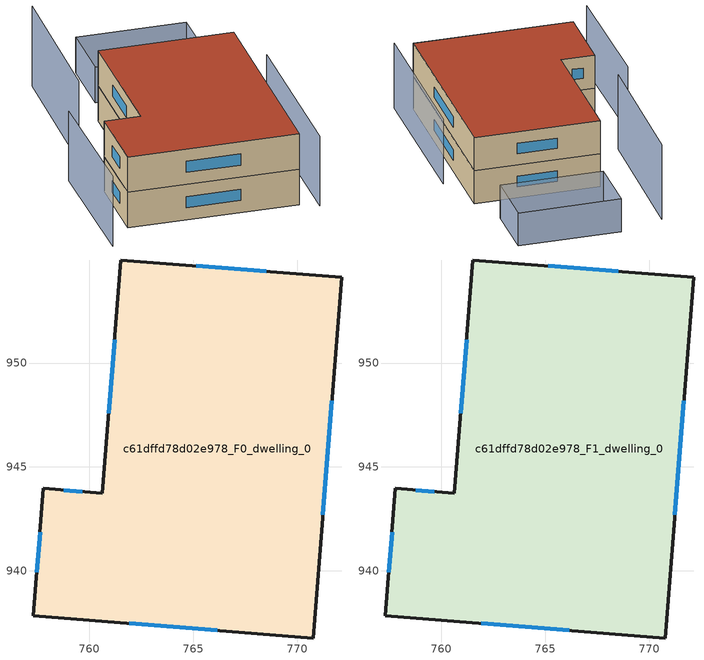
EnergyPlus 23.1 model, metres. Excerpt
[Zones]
c61dffd78d02e978_F0_dwelling_0
 floor ground (EU_floor_Construction): 772.14,954.12 770.77,936.77 757.31,937.83 757.79,943.96 760.63,943.74 761.52,954.96 z0
 wall outside (EU_wall_Construction): 761.52,954.96 760.63,943.74 757.79,943.96 757.31,937.83 770.77,936.77 772.14,954.12 761.52,954.96 z0:3
 window (EU_Window_Construction): 761.22,951.12 760.94,947.58 / 768.5,954.41 765.15,954.67 / 771.24,942.71 771.67,948.18 / 761.92,937.47 766.16,937.13 / 757.63,941.86 757.47,939.93 / 759.66,943.81 758.77,943.89 z1.03:1.97
c61dffd78d02e978_F1_dwelling_0
 floor to c61dffd78d02e978_F0_dwelling_0 (EU_floor_Construction): 772.14,954.12 770.77,936.77 757.31,937.83 757.79,943.96 760.63,943.74 761.52,954.96 z3
 wall outside (EU_wall_Construction): 761.52,954.96 760.63,943.74 757.79,943.96 757.31,937.83 770.77,936.77 772.14,954.12 761.52,954.96 z3:6
 window (EU_Window_Construction): 761.22,951.12 760.94,947.58 / 768.5,954.41 765.15,954.67 / 771.24,942.71 771.67,948.18 / 761.92,937.47 766.16,937.13 / 757.63,941.86 757.47,939.93 / 759.66,943.81 758.77,943.89 z4.03:4.97
 roof outside (EU_roof_Construction): 770.77,936.77 772.14,954.12 761.52,954.96 760.63,943.74 757.79,943.96 757.31,937.83 z6
shading: 772.13,936.02 773.19,949.94 / 755.92,946.61 755.22,935.44 z0:5.9; 771.07,957.27 762.39,957.93 / 762.39,957.93 762.78,963.02 / 762.78,963.02 771.45,962.36 / 771.45,962.36 771.07,957.27 z0:3; 758.92,962.13 757.8,949.34 z0:6.8
[Building]
EU S2 Campaign: North Axis=0; Terrain=City; Solar Distribution=FullExterior
[Site:Location]
Cape.Town.Intl.AP: Latitude=-33.965; Longitude=18.602; Time Zone=2; Elevation=46
[SizingPeriod:WeatherFileDays]
AnnualSizingPeriod: Begin Month=1; Begin Day of Month=1; End Month=12; End Day of Month=31; Day of Week for Start Day=Monday; Use Weather File Daylight Saving Period=No; Use Weather File Rain and Snow Indicators=No
[MATERIAL]
EU_InternalMass_Material: Roughness=MediumRough; Thickness=0.1; Conductivity=1; Density=1800; Specific Heat=900; Thermal Absorptance=0.9; Solar Absorptance=0.7; Visible Absorptance=0.7
[MATERIAL:NOMASS] Roughness=MediumRough; Thermal Absorptance=0.9; Solar Absorptance=0.7; Visible Absorptance=0.7
Name | Thermal Resistance
EU_wall_NoMass | 0.493876
EU_roof_NoMass | 0.449382
EU_floor_NoMass | 1.25
[WINDOWMATERIAL:SIMPLEGLAZINGSYSTEM]
EU_Window_SimpleGlazing: UFactor=4.4; Solar Heat Gain Coefficient=0.85; Visible Transmittance=0.85
[CONSTRUCTION]
EU_wall_Construction: EU_wall_NoMass
EU_roof_Construction: EU_roof_NoMass
EU_floor_Construction: EU_floor_NoMass
EU_Window_Construction: EU_Window_SimpleGlazing
EU_InternalMass_Construction: EU_InternalMass_Material
[ZONE] Type=1; Multiplier=1; Ceiling Height=autocalculate; Volume=608.857; Floor Area=autocalculate; Part of Total Floor Area=Yes
c61dffd78d02e978_F0_dwelling_0; c61dffd78d02e978_F1_dwelling_0
[INTERNALMASS] Construction=EU_InternalMass_Construction; Surface Area=202.953
Name | Zone or ZoneList
c61dffd78d02e978_F0_dwelling_0_EU_InternalMass | c61dffd78d02e978_F0_dwelling_0
c61dffd78d02e978_F1_dwelling_0_EU_InternalMass | c61dffd78d02e978_F1_dwelling_0
[OTHEREQUIPMENT] Fuel Type=Electricity; Design Level Calculation Method=Watts/Area; Power per Zone Floor Area=1; Fraction Latent=0; Fraction Radiant=0; Fraction Lost=0; Carbon Dioxide Generation Rate=0; EndUse Subcategory=EU_Step8_InternalGains
Name | Zone or ZoneList or Space or SpaceList | Schedule
EU_Step8_InternalGain_c61dffd78d02e978_F0_dwelling_0_f000 | c61dffd78d02e978_F0_dwelling_0 | EU_Step8_GainSchedule_c61dffd78d02e978_F0_dwelling_0_f000
EU_Step8_InternalGain_c61dffd78d02e978_F1_dwelling_0_f000 | c61dffd78d02e978_F1_dwelling_0 | EU_Step8_GainSchedule_c61dffd78d02e978_F1_dwelling_0_f000
[ZONEVENTILATION:DESIGNFLOWRATE] Schedule=EU_AlwaysOn; Design Flow Rate Calculation Method=AirChanges/Hour; Air Changes per Hour=0.64; Ventilation Type=Natural; Fan Pressure Rise=0; Fan Total Efficiency=1; Constant Term Coefficient=1; Temperature Term Coefficient=0; Velocity Term Coefficient=0; Velocity Squared Term Coefficient=0; Minimum Indoor Temperature=-100; Maximum Indoor Temperature=100; Delta Temperature=-100; Minimum Outdoor Temperature=-100; Maximum Outdoor Temperature=100; Maximum Wind Speed=40
Name | Zone or ZoneList or Space or SpaceList
EU_ConstantAir_c61dffd78d02e978_F0_dwelling_0 | c61dffd78d02e978_F0_dwelling_0
EU_ConstantAir_c61dffd78d02e978_F1_dwelling_0 | c61dffd78d02e978_F1_dwelling_0
[HVACTEMPLATE:THERMOSTAT] Constant Heating Setpoint=20; Constant Cooling Setpoint=50
EU_HeatOnly_c61dffd78d02e978_F0_dwelling_0; EU_HeatOnly_c61dffd78d02e978_F1_dwelling_0
[HVACTEMPLATE:ZONE:IDEALLOADSAIRSYSTEM] System Availability Schedule=EU_AlwaysOn; Maximum Heating Supply Air Temperature=50; Minimum Cooling Supply Air Temperature=13; Maximum Heating Supply Air Humidity Ratio=0.0156; Minimum Cooling Supply Air Humidity Ratio=0.0077; Heating Limit=NoLimit; Cooling Limit=NoLimit; Heating Availability Schedule=EU_AlwaysOn; Cooling Availability Schedule=EU_CoolingOff; Dehumidification Control Type=ConstantSensibleHeatRatio; Cooling Sensible Heat Ratio=0.7; Dehumidification Setpoint=60; Humidification Control Type=None; Humidification Setpoint=30; Outdoor Air Method=None; Outdoor Air Flow Rate per Person=0.00944; Outdoor Air Flow Rate per Zone Floor Area=0; Outdoor Air Flow Rate per Zone=0; Demand Controlled Ventilation Type=None; Outdoor Air Economizer Type=NoEconomizer; Heat Recovery Type=None; Sensible Heat Recovery Effectiveness=0.7; Latent Heat Recovery Effectiveness=0.65
Name | Template Thermostat
c61dffd78d02e978_F0_dwelling_0 | EU_HeatOnly_c61dffd78d02e978_F0_dwelling_0
c61dffd78d02e978_F1_dwelling_0 | EU_HeatOnly_c61dffd78d02e978_F1_dwelling_0
[SIZING:ZONE] Zone Cooling Design Supply Air Temperature Input Method=SupplyAirTemperature; Zone Cooling Design Supply Air Temperature=13; Zone Heating Design Supply Air Temperature Input Method=SupplyAirTemperature; Zone Heating Design Supply Air Temperature=50; Zone Cooling Design Supply Air Humidity Ratio=0.008; Zone Heating Design Supply Air Humidity Ratio=0.008; Cooling Design Air Flow Method=DesignDay; Cooling Design Air Flow Rate=0; Cooling Minimum Air Flow per Zone Floor Area=0.000762; Cooling Minimum Air Flow=0; Cooling Minimum Air Flow Fraction=0.2; Heating Design Air Flow Method=DesignDay; Heating Design Air Flow Rate=0; Heating Maximum Air Flow per Zone Floor Area=0.002032; Heating Maximum Air Flow=0.141576; Heating Maximum Air Flow Fraction=0.3; Account for Dedicated Outdoor Air System=No; Dedicated Outdoor Air System Control Strategy=NeutralSupplyAir; Dedicated Outdoor Air Low Setpoint Temperature for Design=autosize; Dedicated Outdoor Air High Setpoint Temperature for Design=autosize; Zone Load Sizing Method=Sensible Load Only No Latent Load; Zone Latent Cooling Design Supply Air Humidity Ratio Input Method=HumidityRatioDifference; Zone Cooling Design Supply Air Humidity Ratio Difference=0.005; Zone Latent Heating Design Supply Air Humidity Ratio Input Method=HumidityRatioDifference; Zone Humidification Design Supply Air Humidity Ratio Difference=0.005
c61dffd78d02e978_F0_dwelling_0; c61dffd78d02e978_F1_dwelling_0
[SCHEDULE:CONSTANT]
Name | Hourly Value
EU_AlwaysOn | 1
EU_CoolingOff | 0
[SCHEDULE:FILE] Column Number=1; Rows to Skip at Top=0; Number of Hours of Data=8760; Column Separator=Comma; Interpolate to Timestep=No; Minutes per Item=60; Adjust Schedule for Daylight Savings=Yes
Name | File
EU_Step8_GainSchedule_c61dffd78d02e978_F0_dwelling_0_f000 | ../../schedules/c61dffd78d02e978/c61dffd78d02e978_F0_dwelling_0_f000_gain.csv
EU_Step8_GainSchedule_c61dffd78d02e978_F1_dwelling_0_f000 | ../../schedules/c61dffd78d02e978/c61dffd78d02e978_F1_dwelling_0_f000_gain.csv
